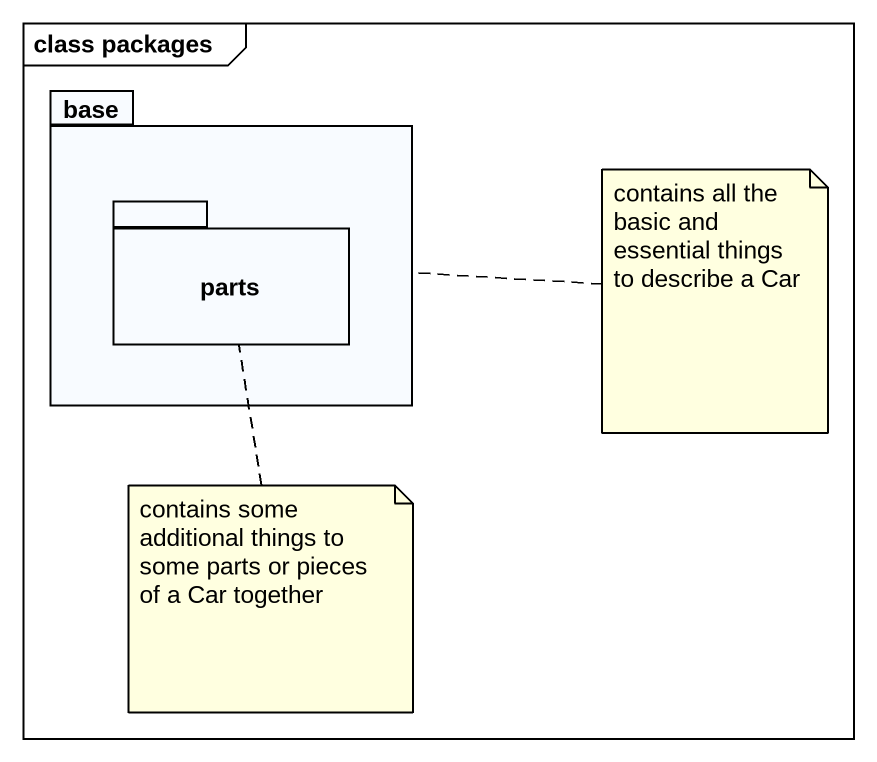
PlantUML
@startuml
mainframe class packages
package base {
  package parts {
  }
}
note right of base : contains all the basic and essential things to describe a Car
note bottom of parts : contains some additional things to some parts or pieces of a Car together
@enduml
